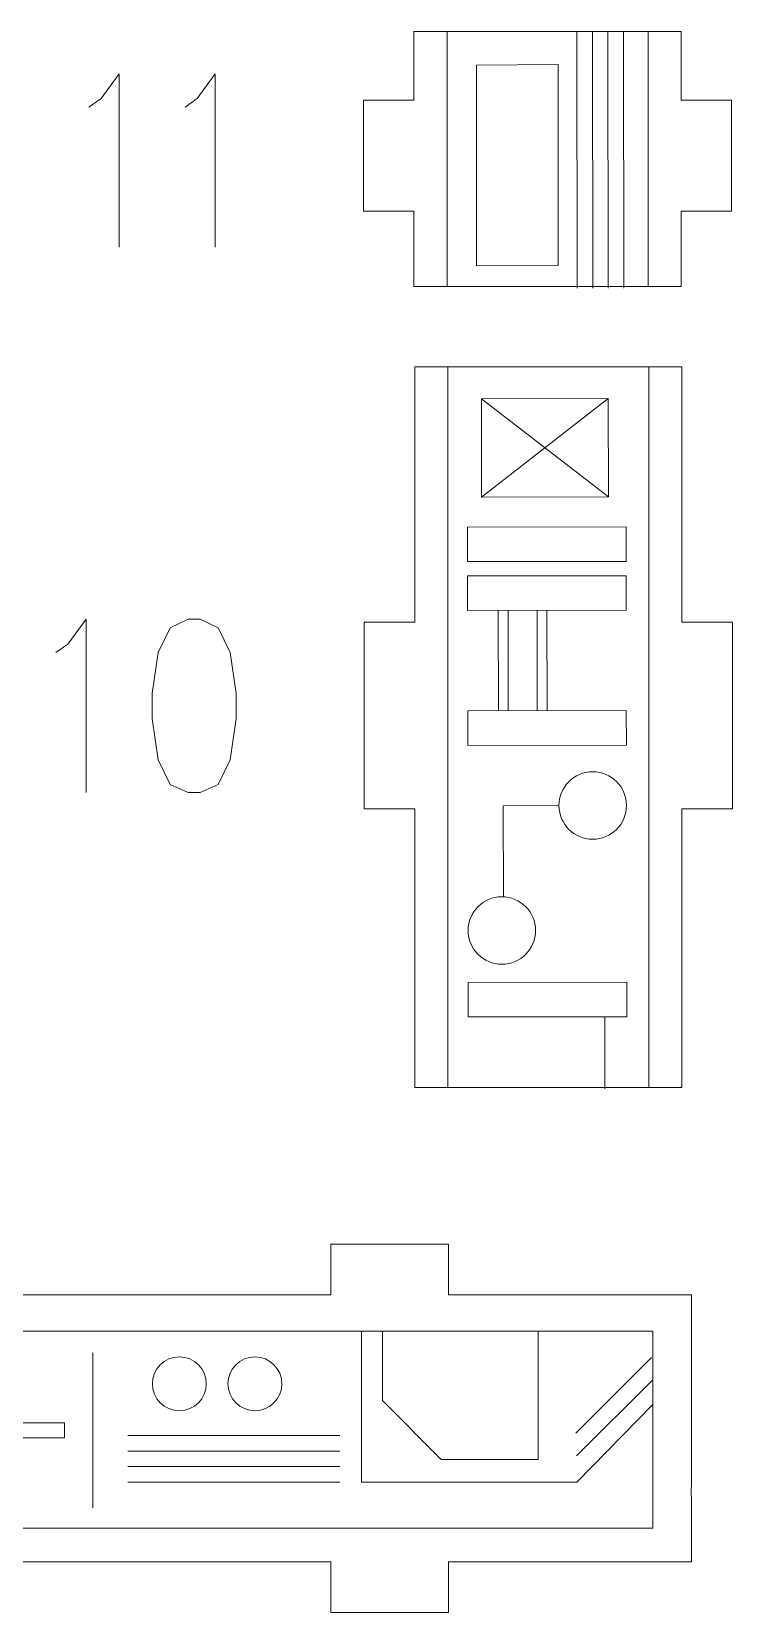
# Model space of a CAD drawing. Header units: millimetres. Extents: x -178 to 174, y -133 to 130.
# Drawn here: x 128 to 173.8, y -132.8 to -29.5 of the extents above; entities that cross this region are included whole.
import ezdxf

# ---------------------------------------------------------------- set-up
doc = ezdxf.new("R2010")
doc.units = ezdxf.units.MM
doc.header["$MEASUREMENT"] = 0
doc.layers.add('Layer 1', color=7, linetype='Continuous')

msp = doc.modelspace()

# ---------------------------------------------------------------- linework, layer by layer
at = {"layer": 'Layer 1', "lineweight": 9}
for points, knots in [([(157.2631, -29.4929), (157.2631, -29.4929), (152.9712, -29.4929), (152.9712, -29.4929), (152.9712, -29.4929), (152.9712, -29.4929), (152.9712, -33.971), (152.9712, -33.971), (152.9712, -33.971), (152.9712, -33.971), (149.6692, -33.971), (149.6692, -33.971), (149.6692, -33.971), (149.6692, -33.971), (149.6692, -41.2409), (149.6692, -41.2409), (149.6692, -41.2409), (149.6692, -41.2409), (152.9712, -41.2409), (152.9712, -41.2409), (152.9712, -41.2409), (152.9712, -41.2409), (152.9712, -46.1557), (152.9712, -46.1557), (152.9712, -46.1557), (152.9712, -46.1557), (157.2631, -46.1557), (157.2631, -46.1557)], [0, 0, 0, 0, 0.125, 0.125, 0.125, 0.125, 0.25, 0.25, 0.25, 0.25, 0.375, 0.375, 0.375, 0.375, 0.5, 0.5, 0.5, 0.5, 0.625, 0.625, 0.625, 0.625, 0.75, 0.75, 0.75, 0.75, 1, 1, 1, 1]), ([(166.1418, -46.1557), (166.1418, -46.1557), (170.4336, -46.1557), (170.4336, -46.1557), (170.4336, -46.1557), (170.4336, -46.1557), (170.4336, -41.2409), (170.4336, -41.2409), (170.4336, -41.2409), (170.4336, -41.2409), (173.7356, -41.2409), (173.7356, -41.2409), (173.7356, -41.2409), (173.7356, -41.2409), (173.7356, -33.971), (173.7356, -33.971), (173.7356, -33.971), (173.7356, -33.971), (170.4336, -33.971), (170.4336, -33.971), (170.4336, -33.971), (170.4336, -33.971), (170.4336, -29.4929), (170.4336, -29.4929), (170.4336, -29.4929), (170.4336, -29.4929), (166.1418, -29.4929), (166.1418, -29.4929)], [0, 0, 0, 0, 0.125, 0.125, 0.125, 0.125, 0.25, 0.25, 0.25, 0.25, 0.375, 0.375, 0.375, 0.375, 0.5, 0.5, 0.5, 0.5, 0.625, 0.625, 0.625, 0.625, 0.75, 0.75, 0.75, 0.75, 1, 1, 1, 1]), ([(157.2631, -51.3981), (157.2631, -51.3981), (153.0203, -51.3981), (153.0203, -51.3981), (153.0203, -51.3981), (153.0203, -51.3981), (153.0203, -68.0883), (153.0203, -68.0883), (153.0203, -68.0883), (153.0203, -68.0883), (149.7183, -68.0883), (149.7183, -68.0883), (149.7183, -68.0883), (149.7183, -68.0883), (149.7183, -80.3052), (149.7183, -80.3052), (149.7183, -80.3052), (149.7183, -80.3052), (153.0203, -80.3052), (153.0203, -80.3052), (153.0203, -80.3052), (153.0203, -80.3052), (153.0203, -98.5271), (153.0203, -98.5271), (153.0203, -98.5271), (153.0203, -98.5271), (157.2631, -98.5271), (157.2631, -98.5271)], [0, 0, 0, 0, 0.125, 0.125, 0.125, 0.125, 0.25, 0.25, 0.25, 0.25, 0.375, 0.375, 0.375, 0.375, 0.5, 0.5, 0.5, 0.5, 0.625, 0.625, 0.625, 0.625, 0.75, 0.75, 0.75, 0.75, 1, 1, 1, 1]), ([(166.1418, -98.5271), (166.1418, -98.5271), (170.4827, -98.5271), (170.4827, -98.5271), (170.4827, -98.5271), (170.4827, -98.5271), (170.4827, -80.3052), (170.4827, -80.3052), (170.4827, -80.3052), (170.4827, -80.3052), (173.7847, -80.3052), (173.7847, -80.3052), (173.7847, -80.3052), (173.7847, -80.3052), (173.7847, -68.0883), (173.7847, -68.0883), (173.7847, -68.0883), (173.7847, -68.0883), (170.4827, -68.0883), (170.4827, -68.0883), (170.4827, -68.0883), (170.4827, -68.0883), (170.4827, -51.3981), (170.4827, -51.3981), (170.4827, -51.3981), (170.4827, -51.3981), (166.1418, -51.3981), (166.1418, -51.3981)], [0, 0, 0, 0, 0.125, 0.125, 0.125, 0.125, 0.25, 0.25, 0.25, 0.25, 0.375, 0.375, 0.375, 0.375, 0.5, 0.5, 0.5, 0.5, 0.625, 0.625, 0.625, 0.625, 0.75, 0.75, 0.75, 0.75, 1, 1, 1, 1]), ([(171.1072, -116.358), (171.1072, -116.358), (171.1072, -112.0661), (171.1072, -112.0661), (171.1072, -112.0661), (171.1072, -112.0661), (155.231, -112.0661), (155.231, -112.0661), (155.231, -112.0661), (155.231, -112.0661), (155.2309, -108.7641), (155.2309, -108.7641), (155.2309, -108.7641), (155.2309, -108.7641), (147.5328, -108.7641), (147.5328, -108.7641), (147.5328, -108.7641), (147.5328, -108.7641), (147.5329, -112.0661), (147.5329, -112.0661), (147.5329, -112.0661), (147.5329, -112.0661), (119.0575, -112.0661), (119.0575, -112.0661)], [0, 0, 0, 0, 0.14285714, 0.14285714, 0.14285714, 0.14285714, 0.28571429, 0.28571429, 0.28571429, 0.28571429, 0.42857143, 0.42857143, 0.42857143, 0.42857143, 0.57142857, 0.57142857, 0.57142857, 0.57142857, 0.71428571, 0.71428571, 0.71428571, 0.71428571, 1, 1, 1, 1]), ([(119.0296, -129.5285), (119.0296, -129.5285), (147.5329, -129.5285), (147.5329, -129.5285), (147.5329, -129.5285), (147.5329, -129.5285), (147.5329, -132.8305), (147.5329, -132.8305), (147.5329, -132.8305), (147.5329, -132.8305), (155.2309, -132.8305), (155.2309, -132.8305), (155.2309, -132.8305), (155.2309, -132.8305), (155.2309, -129.5285), (155.2309, -129.5285), (155.2309, -129.5285), (155.2309, -129.5285), (171.1072, -129.5285), (171.1072, -129.5285), (171.1072, -129.5285), (171.1072, -129.5285), (171.1072, -125.2367), (171.1072, -125.2367)], [0, 0, 0, 0, 0.14285714, 0.14285714, 0.14285714, 0.14285714, 0.28571429, 0.28571429, 0.28571429, 0.28571429, 0.42857143, 0.42857143, 0.42857143, 0.42857143, 0.57142857, 0.57142857, 0.57142857, 0.57142857, 0.71428571, 0.71428571, 0.71428571, 0.71428571, 1, 1, 1, 1])]:
    msp.add_open_spline(points, degree=3, knots=knots, dxfattribs=at)
at = {"layer": 'Layer 1', "color": 1, "lineweight": 9}
for points in [[(155.1444, -46.1557), (155.1444, -46.1557), (155.1444, -29.4929), (155.1444, -29.4929)], [(157.8253, -29.4929), (157.8253, -29.4929), (157.2631, -29.4929), (157.2631, -29.4929)], [(166.1418, -29.4929), (166.1418, -29.4929), (165.5796, -29.4929), (165.5796, -29.4929)], [(168.2727, -46.1557), (168.2727, -46.1557), (168.2727, -29.4929), (168.2727, -29.4929)], [(157.8253, -46.1557), (157.8253, -46.1557), (157.2631, -46.1557), (157.2631, -46.1557)], [(166.1418, -46.1557), (166.1418, -46.1557), (165.5796, -46.1557), (165.5796, -46.1557)], [(155.1935, -98.5271), (155.1935, -98.5271), (155.1935, -51.3981), (155.1935, -51.3981)], [(157.8253, -51.3981), (157.8253, -51.3981), (157.2631, -51.3981), (157.2631, -51.3981)], [(166.1418, -51.3981), (166.1418, -51.3981), (165.5796, -51.3981), (165.5796, -51.3981)], [(168.3218, -98.5271), (168.3218, -98.5271), (168.3218, -51.3981), (168.3218, -51.3981)], [(157.8253, -98.5271), (157.8253, -98.5271), (157.2631, -98.5271), (157.2631, -98.5271)], [(166.1418, -98.5271), (166.1418, -98.5271), (165.5796, -98.5271), (165.5796, -98.5271)], [(171.1133, -116.9202), (171.1133, -116.9202), (171.1142, -116.358), (171.1142, -116.358)], [(171.1001, -125.2367), (171.1001, -125.2367), (171.101, -124.6745), (171.101, -124.6745)]]:
    msp.add_open_spline(points, degree=3, dxfattribs=at)
at = {"layer": 'Layer 1', "lineweight": 9}
for points in [[(165.5796, -29.4929), (165.5796, -29.4929), (157.8253, -29.4929), (157.8253, -29.4929)], [(157.8253, -46.1557), (157.8253, -46.1557), (165.5796, -46.1557), (165.5796, -46.1557)], [(165.5796, -51.3981), (165.5796, -51.3981), (157.8253, -51.3981), (157.8253, -51.3981)], [(157.8253, -98.5271), (157.8253, -98.5271), (165.5796, -98.5271), (165.5796, -98.5271)], [(171.1072, -124.6745), (171.1072, -124.6745), (171.1072, -116.9202), (171.1072, -116.9202)]]:
    msp.add_open_spline(points, degree=3, dxfattribs=at)
at = {"layer": 'Layer 1', "color": 5, "lineweight": 9}
for points in [[(163.6386, -46.2625), (163.6386, -46.2625), (163.6164, -29.4988), (163.6164, -29.4988)], [(164.6546, -46.2605), (164.6546, -46.2605), (164.6324, -29.4969), (164.6324, -29.4969)], [(165.6706, -46.2586), (165.6706, -46.2586), (165.6484, -29.4949), (165.6484, -29.4949)], [(166.6866, -46.2566), (166.6866, -46.2566), (166.6644, -29.4929), (166.6644, -29.4929)], [(157.3845, -53.4897), (157.3845, -53.4897), (165.6851, -59.9146), (165.6851, -59.9146)], [(157.3948, -59.9279), (157.3948, -59.9279), (165.6748, -53.4764), (165.6748, -53.4764)], [(158.4839, -67.3327), (158.4839, -67.3327), (158.4944, -73.8928), (158.4944, -73.8928)], [(159.119, -67.3317), (159.119, -67.3317), (159.1295, -73.8918), (159.1295, -73.8918)], [(161.0242, -67.3287), (161.0242, -67.3287), (161.0347, -73.8888), (161.0347, -73.8888)], [(161.6593, -67.3276), (161.6593, -67.3276), (161.6698, -73.8878), (161.6698, -73.8878)], [(165.4504, -93.8933), (165.4504, -93.8933), (165.4579, -98.6066), (165.4579, -98.6066)], [(161.0964, -122.8261), (161.0964, -122.8261), (161.0964, -114.4476), (161.0964, -114.4476)], [(131.9922, -115.8587), (131.9922, -115.8587), (131.9922, -126.0011), (131.9922, -126.0011)], [(163.5623, -121.1065), (163.5623, -121.1065), (168.5012, -116.1676), (168.5012, -116.1676)], [(163.6064, -122.6058), (163.6064, -122.6058), (168.5453, -117.6669), (168.5453, -117.6669)], [(134.2593, -121.2717), (134.2593, -121.2717), (148.1318, -121.2717), (148.1318, -121.2717)], [(134.2593, -122.2877), (134.2593, -122.2877), (148.1318, -122.2877), (148.1318, -122.2877)], [(134.2593, -123.3037), (134.2593, -123.3037), (148.1318, -123.3037), (148.1318, -123.3037)], [(134.2593, -124.3197), (134.2593, -124.3197), (148.1318, -124.3197), (148.1318, -124.3197)]]:
    msp.add_open_spline(points, degree=3, dxfattribs=at)
at = {"layer": 'Layer 1', "color": 1, "lineweight": 9}
for points, knots in [([(157.0602, -44.7993), (157.0602, -44.7993), (157.0536, -31.6788), (157.0536, -31.6788), (157.0536, -31.6788), (157.0536, -31.6788), (162.3879, -31.6518), (162.3879, -31.6518), (162.3879, -31.6518), (162.3879, -31.6518), (162.3945, -44.7723), (162.3945, -44.7723), (162.3945, -44.7723), (162.3945, -44.7723), (157.0602, -44.7993), (157.0602, -44.7993)], [0, 0, 0, 0, 0.2, 0.2, 0.2, 0.2, 0.4, 0.4, 0.4, 0.4, 0.6, 0.6, 0.6, 0.6, 1, 1, 1, 1]), ([(131.728, -34.4251), (131.728, -34.4251), (132.5179, -33.8748), (132.5179, -33.8748), (132.5179, -33.8748), (132.5179, -33.8748), (133.6968, -32.2563), (133.6968, -32.2563), (133.6968, -32.2563), (133.6968, -32.2563), (133.6968, -43.586), (133.6968, -43.586)], [0, 0, 0, 0, 0.25, 0.25, 0.25, 0.25, 0.5, 0.5, 0.5, 0.5, 1, 1, 1, 1]), ([(138.0116, -34.4251), (138.0116, -34.4251), (138.8014, -33.8748), (138.8014, -33.8748), (138.8014, -33.8748), (138.8014, -33.8748), (139.9803, -32.2563), (139.9803, -32.2563), (139.9803, -32.2563), (139.9803, -32.2563), (139.9803, -43.586), (139.9803, -43.586)], [0, 0, 0, 0, 0.25, 0.25, 0.25, 0.25, 0.5, 0.5, 0.5, 0.5, 1, 1, 1, 1]), ([(157.3948, -59.9279), (157.3948, -59.9279), (157.3845, -53.4897), (157.3845, -53.4897), (157.3845, -53.4897), (157.3845, -53.4897), (165.6748, -53.4764), (165.6748, -53.4764), (165.6748, -53.4764), (165.6748, -53.4764), (165.6851, -59.9146), (165.6851, -59.9146), (165.6851, -59.9146), (165.6851, -59.9146), (157.3948, -59.9279), (157.3948, -59.9279)], [0, 0, 0, 0, 0.2, 0.2, 0.2, 0.2, 0.4, 0.4, 0.4, 0.4, 0.6, 0.6, 0.6, 0.6, 1, 1, 1, 1]), ([(129.5685, -70.08), (129.5685, -70.08), (130.3584, -69.5297), (130.3584, -69.5297), (130.3584, -69.5297), (130.3584, -69.5297), (131.5373, -67.9111), (131.5373, -67.9111), (131.5373, -67.9111), (131.5373, -67.9111), (131.5373, -79.2409), (131.5373, -79.2409)], [0, 0, 0, 0, 0.25, 0.25, 0.25, 0.25, 0.5, 0.5, 0.5, 0.5, 1, 1, 1, 1]), ([(138.2099, -67.9111), (138.2099, -67.9111), (137.031, -68.4615), (137.031, -68.4615), (137.031, -68.4615), (137.031, -68.4615), (136.2529, -70.08), (136.2529, -70.08), (136.2529, -70.08), (136.2529, -70.08), (135.8521, -72.7668), (135.8521, -72.7668), (135.8521, -72.7668), (135.8521, -72.7668), (135.8521, -74.3853), (135.8521, -74.3853), (135.8521, -74.3853), (135.8521, -74.3853), (136.2529, -77.0882), (136.2529, -77.0882), (136.2529, -77.0882), (136.2529, -77.0882), (137.031, -78.7068), (137.031, -78.7068), (137.031, -78.7068), (137.031, -78.7068), (138.2099, -79.2409), (138.2099, -79.2409), (138.2099, -79.2409), (138.2099, -79.2409), (138.9997, -79.2409), (138.9997, -79.2409), (138.9997, -79.2409), (138.9997, -79.2409), (140.1787, -78.7068), (140.1787, -78.7068), (140.1787, -78.7068), (140.1787, -78.7068), (140.9685, -77.0882), (140.9685, -77.0882), (140.9685, -77.0882), (140.9685, -77.0882), (141.3576, -74.3853), (141.3576, -74.3853), (141.3576, -74.3853), (141.3576, -74.3853), (141.3576, -72.7668), (141.3576, -72.7668), (141.3576, -72.7668), (141.3576, -72.7668), (140.9685, -70.08), (140.9685, -70.08), (140.9685, -70.08), (140.9685, -70.08), (140.1787, -68.4615), (140.1787, -68.4615), (140.1787, -68.4615), (140.1787, -68.4615), (138.9997, -67.9111), (138.9997, -67.9111), (138.9997, -67.9111), (138.9997, -67.9111), (138.2099, -67.9111), (138.2099, -67.9111)], [0, 0, 0, 0, 0.05882353, 0.05882353, 0.05882353, 0.05882353, 0.11764706, 0.11764706, 0.11764706, 0.11764706, 0.17647059, 0.17647059, 0.17647059, 0.17647059, 0.23529412, 0.23529412, 0.23529412, 0.23529412, 0.29411765, 0.29411765, 0.29411765, 0.29411765, 0.35294118, 0.35294118, 0.35294118, 0.35294118, 0.41176471, 0.41176471, 0.41176471, 0.41176471, 0.47058824, 0.47058824, 0.47058824, 0.47058824, 0.52941176, 0.52941176, 0.52941176, 0.52941176, 0.58823529, 0.58823529, 0.58823529, 0.58823529, 0.64705882, 0.64705882, 0.64705882, 0.64705882, 0.70588235, 0.70588235, 0.70588235, 0.70588235, 0.76470588, 0.76470588, 0.76470588, 0.76470588, 0.82352941, 0.82352941, 0.82352941, 0.82352941, 0.88235294, 0.88235294, 0.88235294, 0.88235294, 1, 1, 1, 1]), ([(162.4514, -80.0885), (162.4533, -81.3064), (163.4421, -82.292), (164.66, -82.2901), (164.66, -82.2901), (165.8779, -82.2882), (166.8636, -81.2993), (166.8616, -80.0814), (166.8616, -80.0814), (166.8597, -78.8636), (165.8709, -77.8779), (164.653, -77.8798), (164.653, -77.8798), (163.4351, -77.8818), (162.4494, -78.8706), (162.4514, -80.0885)], [0, 0, 0, 0, 0.2, 0.2, 0.2, 0.2, 0.4, 0.4, 0.4, 0.4, 0.6, 0.6, 0.6, 0.6, 1, 1, 1, 1]), ([(156.5106, -88.2569), (156.5126, -89.4748), (157.5014, -90.4605), (158.7193, -90.4585), (158.7193, -90.4585), (159.9371, -90.4566), (160.9228, -89.4678), (160.9209, -88.2499), (160.9209, -88.2499), (160.9189, -87.032), (159.9301, -86.0463), (158.7122, -86.0483), (158.7122, -86.0483), (157.4943, -86.0502), (156.5087, -87.039), (156.5106, -88.2569)], [0, 0, 0, 0, 0.2, 0.2, 0.2, 0.2, 0.4, 0.4, 0.4, 0.4, 0.6, 0.6, 0.6, 0.6, 1, 1, 1, 1]), ([(168.5894, -114.4476), (168.5894, -114.4476), (51.2061, -114.4476), (51.2061, -114.4476), (51.2061, -114.4476), (51.2061, -114.4476), (51.2061, -127.324), (51.2061, -127.324), (51.2061, -127.324), (51.2061, -127.324), (168.5894, -127.324), (168.5894, -127.324), (168.5894, -127.324), (168.5894, -127.324), (168.5894, -114.4476), (168.5894, -114.4476)], [0, 0, 0, 0, 0.2, 0.2, 0.2, 0.2, 0.4, 0.4, 0.4, 0.4, 0.6, 0.6, 0.6, 0.6, 1, 1, 1, 1]), ([(161.0964, -124.3254), (161.0964, -124.3254), (149.543, -124.3254), (149.543, -124.3254), (149.543, -124.3254), (149.543, -124.3254), (149.543, -114.4476), (149.543, -114.4476)], [0, 0, 0, 0, 0.33333333, 0.33333333, 0.33333333, 0.33333333, 1, 1, 1, 1]), ([(161.0964, -124.3254), (161.0964, -124.3254), (163.6275, -124.3254), (163.6275, -124.3254), (163.6275, -124.3254), (163.6275, -124.3254), (168.5894, -119.2322), (168.5894, -119.2322)], [0, 0, 0, 0, 0.33333333, 0.33333333, 0.33333333, 0.33333333, 1, 1, 1, 1]), ([(99.713, -120.4448), (99.713, -120.4448), (130.1402, -120.4448), (130.1402, -120.4448), (130.1402, -120.4448), (130.1402, -120.4448), (130.1402, -121.4149), (130.1402, -121.4149), (130.1402, -121.4149), (130.1402, -121.4149), (99.713, -121.4149), (99.713, -121.4149), (99.713, -121.4149), (99.713, -121.4149), (99.713, -120.4448), (99.713, -120.4448)], [0, 0, 0, 0, 0.2, 0.2, 0.2, 0.2, 0.4, 0.4, 0.4, 0.4, 0.6, 0.6, 0.6, 0.6, 1, 1, 1, 1])]:
    msp.add_open_spline(points, degree=3, knots=knots, dxfattribs=at)
at = {"layer": 'Layer 1', "color": 5, "lineweight": 9}
for points, knots in [([(156.4721, -64.1384), (156.4721, -64.1384), (156.4685, -61.8782), (156.4685, -61.8782), (156.4685, -61.8782), (156.4685, -61.8782), (166.8325, -61.8616), (166.8325, -61.8616), (166.8325, -61.8616), (166.8325, -61.8616), (166.8362, -64.1219), (166.8362, -64.1219), (166.8362, -64.1219), (166.8362, -64.1219), (156.4721, -64.1384), (156.4721, -64.1384)], [0, 0, 0, 0, 0.2, 0.2, 0.2, 0.2, 0.4, 0.4, 0.4, 0.4, 0.6, 0.6, 0.6, 0.6, 1, 1, 1, 1]), ([(156.4772, -67.3359), (156.4772, -67.3359), (156.4736, -65.0757), (156.4736, -65.0757), (156.4736, -65.0757), (156.4736, -65.0757), (166.8377, -65.0591), (166.8377, -65.0591), (166.8377, -65.0591), (166.8377, -65.0591), (166.8413, -67.3194), (166.8413, -67.3194), (166.8413, -67.3194), (166.8413, -67.3194), (156.4772, -67.3359), (156.4772, -67.3359)], [0, 0, 0, 0, 0.2, 0.2, 0.2, 0.2, 0.4, 0.4, 0.4, 0.4, 0.6, 0.6, 0.6, 0.6, 1, 1, 1, 1]), ([(156.4913, -76.1563), (156.4913, -76.1563), (156.4877, -73.896), (156.4877, -73.896), (156.4877, -73.896), (156.4877, -73.896), (166.8517, -73.8795), (166.8517, -73.8795), (166.8517, -73.8795), (166.8517, -73.8795), (166.8553, -76.1397), (166.8553, -76.1397), (166.8553, -76.1397), (166.8553, -76.1397), (156.4913, -76.1563), (156.4913, -76.1563)], [0, 0, 0, 0, 0.2, 0.2, 0.2, 0.2, 0.4, 0.4, 0.4, 0.4, 0.6, 0.6, 0.6, 0.6, 1, 1, 1, 1]), ([(162.4514, -80.0885), (162.4514, -80.0885), (158.813, -80.0943), (158.813, -80.0943), (158.813, -80.0943), (158.813, -80.0943), (158.8225, -86.0481), (158.8225, -86.0481)], [0, 0, 0, 0, 0.33333333, 0.33333333, 0.33333333, 0.33333333, 1, 1, 1, 1]), ([(156.5196, -93.9076), (156.5196, -93.9076), (156.516, -91.6473), (156.516, -91.6473), (156.516, -91.6473), (156.516, -91.6473), (166.8801, -91.6308), (166.8801, -91.6308), (166.8801, -91.6308), (166.8801, -91.6308), (166.8837, -93.891), (166.8837, -93.891), (166.8837, -93.891), (166.8837, -93.891), (156.5196, -93.9076), (156.5196, -93.9076)], [0, 0, 0, 0, 0.2, 0.2, 0.2, 0.2, 0.4, 0.4, 0.4, 0.4, 0.6, 0.6, 0.6, 0.6, 1, 1, 1, 1]), ([(161.0964, -122.8261), (161.0964, -122.8261), (154.7464, -122.8261), (154.7464, -122.8261), (154.7464, -122.8261), (154.7464, -122.8261), (150.9099, -118.9896), (150.9099, -118.9896), (150.9099, -118.9896), (150.9099, -118.9896), (150.9099, -114.4476), (150.9099, -114.4476)], [0, 0, 0, 0, 0.25, 0.25, 0.25, 0.25, 0.5, 0.5, 0.5, 0.5, 1, 1, 1, 1]), ([(137.6367, -116.1233), (136.6625, -116.1233), (135.8728, -116.913), (135.8728, -117.8872), (135.8728, -117.8872), (135.8728, -118.8614), (136.6625, -119.6511), (137.6367, -119.6511), (137.6367, -119.6511), (138.6109, -119.6511), (139.4006, -118.8614), (139.4006, -117.8872), (139.4006, -117.8872), (139.4006, -116.913), (138.6109, -116.1233), (137.6367, -116.1233)], [0, 0, 0, 0, 0.2, 0.2, 0.2, 0.2, 0.4, 0.4, 0.4, 0.4, 0.6, 0.6, 0.6, 0.6, 1, 1, 1, 1]), ([(142.5756, -116.1233), (141.6014, -116.1233), (140.8117, -116.913), (140.8117, -117.8872), (140.8117, -117.8872), (140.8117, -118.8614), (141.6014, -119.6511), (142.5756, -119.6511), (142.5756, -119.6511), (143.5498, -119.6511), (144.3395, -118.8614), (144.3395, -117.8872), (144.3395, -117.8872), (144.3395, -116.913), (143.5498, -116.1233), (142.5756, -116.1233)], [0, 0, 0, 0, 0.2, 0.2, 0.2, 0.2, 0.4, 0.4, 0.4, 0.4, 0.6, 0.6, 0.6, 0.6, 1, 1, 1, 1])]:
    msp.add_open_spline(points, degree=3, knots=knots, dxfattribs=at)

doc.saveas('drawing.dxf')
